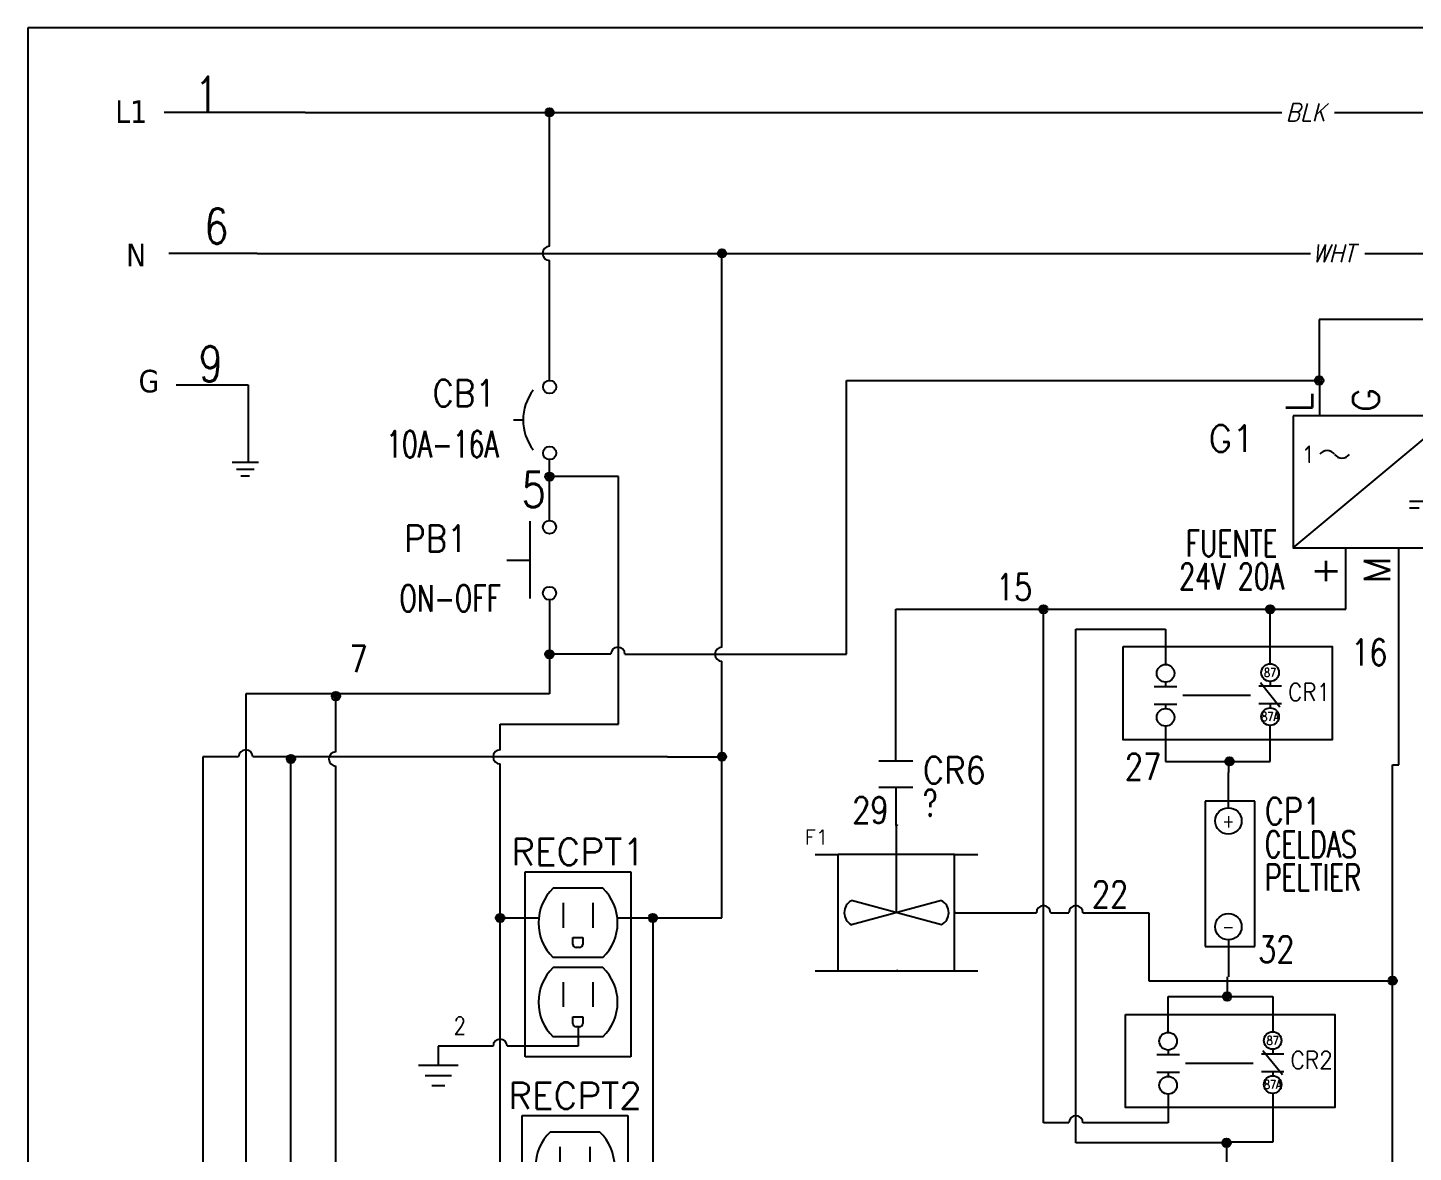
# Model space of a CAD drawing. Header units: millimetres. Extents: x 123.5 to 144.3, y 105.4 to 121.6.
# Drawn here: x 123.51 to 133.33, y 113.61 to 121.59 of the extents above; entities that cross this region are included whole.
import ezdxf
from ezdxf.enums import TextEntityAlignment as Align

# ---------------------------------------------------------------- set-up
doc = ezdxf.new("R2010")
doc.units = ezdxf.units.MM
doc.linetypes.add('HIDDEN2', pattern=[0.1875, 0.125, -0.0625])
for name, color, linetype in [('BLK_12AWG', 7, 'Continuous'), ('DESC', 250, 'Continuous'), ('LINK', 9, 'Continuous'), ('MISC', 7, 'Continuous'), ('SYMS', 7, 'Continuous'), ('TAGS', 250, 'Continuous'), ('TERMS', 250, 'Continuous'), ('WIREFIXED', 7, 'Continuous'), ('WIRES', 7, 'Continuous'), ('XREFCHILD', 134, 'Continuous')]:
    doc.layers.add(name, color=color, linetype=linetype)
doc.layers.add('WIRENO', color=7, linetype='Continuous', true_color=0x000000)
doc.styles.get("Standard").update_dxf_attribs({"font": 'tahoma.ttf'})
doc.styles.add('WD', font='romans.shx')
doc.styles.add('WD_IEC', font='isocp2.shx', dxfattribs={"width": 0.9, "height": 4})

# ---------------------------------------------------------------- blocks, each defined once
blk = doc.blocks.new('VGND2')
for p, q in [((0.09375, 0), (-0.09375, 0)), ((-0.0625, -0.046875), (0.0625, -0.046875)), ((-0.03125, -0.09375), (0.03125, -0.09375))]:
    blk.add_line(p, q)
at = {"style": 'WD', "flags": 1}
blk.add_attdef('X2TERM01', (0, 0), '', height=0.01, dxfattribs=at)
blk = doc.blocks.new('HT0_LGENERIC')
at = {"style": 'WD', "oblique": 15, "width": 0.9}
blk.add_attdef('COLOR', text='', height=0.125, dxfattribs=at).set_placement((0, 0), align=Align.MIDDLE_CENTER)
at = {"color": 7, "style": 'WD'}
for tag, p in [('X4_TINY_DOT_DONT_REMOVE', (-0.125, 0)), ('X1_TINY_DOT_DONT_REMOVE', (0.125, 0))]:
    blk.add_attdef(tag, p, '', height=0.0001, dxfattribs=at)
at = {"style": 'WD', "flags": 1}
for tag, p in [('X4TERM01', (-0.125, 0)), ('X1TERM01', (0.125, 0))]:
    blk.add_attdef(tag, p, '', height=0.01, dxfattribs=at)
blk = doc.blocks.new('VCB1')
at = {"linetype": 'HIDDEN2'}
blk.add_line((-0.1712, 0), (-0.125, 0), dxfattribs=at)
for centre in [(0, 0.1562), (0, -0.1562)]:
    blk.add_circle(centre, 0.0312)
blk.add_arc((0.1094, 0), 0.2344, 143.1301, 216.8699)
at = {"style": 'WD'}
for tag, p, width in [('INST', (0.2188, 0.3883), 0.7), ('LOC', (0.2188, 0.2188), 0.7), ('TAG1', (0.1269, 0.0644), 0.9), ('XREF', (0.1287, -0.09), 0.7), ('DESC1', (0.1287, -0.242), 0.7), ('DESC2', (0.1287, -0.3893), 0.7)]:
    blk.add_attdef(tag, p, '', height=0.125, dxfattribs=dict(at, width=width))
at = {"linetype": 'Continuous', "style": 'WD'}
for tag, height, flags, p in [('TERM01', 0.125, 8, (-0.055, 0.2066)), ('CAT', 0.01, 9, (-0.1421, -0.0731)), ('MFG', 0.01, 9, (-0.1421, -0.0881))]:
    blk.add_attdef(tag, text='', height=height, dxfattribs=dict(at, flags=flags)).set_placement(p, align=Align.RIGHT)
at = {"color": 7, "style": 'WD', "flags": 1}
for tag, p in [('X2TERM01', (0, 0.1875)), ('X8TERM02', (0, -0.1875))]:
    blk.add_attdef(tag, p, '', height=0.0125, dxfattribs=at)
at = {"style": 'WD', "width": 0.7}
blk.add_attdef('RATING1', text='', height=0.125, dxfattribs=at).set_placement((-0.1875, 0.0625), align=Align.RIGHT)
at = {"color": 7, "style": 'WD'}
for tag, p in [('X4LINK', (-0.25, 0)), ('X1LINK', (0, 0))]:
    blk.add_attdef(tag, p, '', height=0.01, dxfattribs=at)
at = {"style": 'WD', "flags": 9}
for tag, p in [('FAMILY', (-0.1421, -0.0365)), ('CONTACT', (-0.1288, -0.1291))]:
    blk.add_attdef(tag, text='', height=0.01, dxfattribs=at).set_placement(p, align=Align.RIGHT)
at = {"linetype": 'Continuous', "style": 'WD', "flags": 9}
blk.add_attdef('ASSYCODE', text='', height=0.01, dxfattribs=at).set_placement((-0.1533, -0.1061), align=Align.CENTER)
at = {"linetype": 'Continuous', "style": 'WD', "flags": 8}
blk.add_attdef('TERM02', text='', height=0.125, dxfattribs=at).set_placement((-0.0407, -0.2134), align=Align.TOP_RIGHT)
blk = doc.blocks.new('VPB11')
for p, q in [((-0.0938, 0.1849), (-0.0938, -0.1801)), ((-0.2022, 0), (-0.0938, 0))]:
    blk.add_line(p, q)
for centre in [(0, 0.1562), (0, -0.1562)]:
    blk.add_circle(centre, 0.0312)
at = {"style": 'WD'}
for tag, p, width in [('INST', (0.1269, 0.3902), 0.7), ('LOC', (0.1269, 0.2206), 0.7), ('TAG1', (0.1269, 0.0644), 0.9), ('XREF', (0.1287, -0.09), 0.7), ('DESC1', (0.1287, -0.242), 0.7), ('DESC2', (0.1287, -0.3982), 0.7)]:
    blk.add_attdef(tag, p, '', height=0.125, dxfattribs=dict(at, width=width))
at = {"linetype": 'Continuous', "style": 'WD'}
for tag, height, flags, p in [('TERM01', 0.125, 8, (-0.055, 0.2223)), ('CAT', 0.01, 9, (-0.1421, -0.0731)), ('MFG', 0.01, 9, (-0.1421, -0.0881))]:
    blk.add_attdef(tag, text='', height=height, dxfattribs=dict(at, flags=flags)).set_placement(p, align=Align.RIGHT)
at = {"color": 7, "style": 'WD', "flags": 1}
for tag, p in [('X2TERM01', (0, 0.1875)), ('X8TERM02', (0, -0.1875))]:
    blk.add_attdef(tag, p, '', height=0.0125, dxfattribs=at)
at = {"color": 7, "style": 'WD'}
for tag, p in [('X4LINK', (-0.2656, 0)), ('X1LINK', (0, 0))]:
    blk.add_attdef(tag, p, '', height=0.01, dxfattribs=at)
at = {"style": 'WD'}
for tag, flags, p in [('CONTACT', 1, (-0.1421, -0.0531)), ('FAMILY', 9, (-0.1421, -0.0365))]:
    blk.add_attdef(tag, text='', height=0.01, dxfattribs=dict(at, flags=flags)).set_placement(p, align=Align.RIGHT)
at = {"linetype": 'Continuous', "style": 'WD', "flags": 9}
blk.add_attdef('ASSYCODE', text='', height=0.01, dxfattribs=at).set_placement((-0.1551, -0.1064), align=Align.CENTER)
at = {"linetype": 'Continuous', "style": 'WD', "flags": 8}
blk.add_attdef('TERM02', text='', height=0.125, dxfattribs=at).set_placement((-0.0407, -0.2291), align=Align.TOP_RIGHT)
blk = doc.blocks.new('WDDOT')
for radius in [0.03, 0.0187, 0.00929]:
    blk.add_circle((0, 0), radius)
blk = doc.blocks.new('WD_WNV')
at = {"style": 'WD', "flags": 1}
for tag, p in [('W01USER', (-0.0625, 0.0938)), ('W02USER', (-0.0625, 0.0859)), ('W03USER', (-0.0625, 0.0781)), ('W04USER', (-0.0625, 0.0703)), ('W05USER', (-0.0625, 0.0625)), ('W06USER', (-0.0625, 0.0547)), ('W07USER', (-0.0625, 0.0469)), ('W08USER', (-0.0625, 0.0391)), ('W09USER', (-0.0625, 0.0312)), ('W10USER', (-0.0625, 0.0234))]:
    blk.add_attdef(tag, text='', height=0.005, dxfattribs=at).set_placement(p, align=Align.CENTER)
at = {"linetype": 'Continuous', "style": 'WD', "width": 0.8}
blk.add_attdef('WIRENO', text='', height=0.125, dxfattribs=at).set_placement((-0.05, 0), align=Align.MIDDLE_RIGHT)
blk = doc.blocks.new('VPW1_1PH')
for p, q in [((-0.125, -0.625), (0.625, 0)), ((0.4252, -0.4038), (0.5503, -0.4038)), ((0.4252, -0.4351), (0.4721, -0.4351)), ((0.5503, -0.4351), (0.5034, -0.4351))]:
    blk.add_line(p, q)
blk.add_lwpolyline([(-0.125, 0), (-0.125, -0.625), (0.625, -0.625), (0.625, 0)], close=True)
for centre, start, end in [((0.0364, -0.2089), 36.8699, 143.1301), ((0.1064, -0.1564), 216.8699, 323.1301)]:
    blk.add_arc(centre, 0.0438, start, end)
at = {"style": 'WD_IEC'}
blk.add_text('1', height=0.084, dxfattribs=at).set_placement((-0.0336, -0.1826), align=Align.MIDDLE_RIGHT)
at = {"linetype": 'Continuous', "style": 'WD', "flags": 8}
for tag, p in [('TERM02', (0.2098, 0.7277)), ('TERM03', (0.46, 0.7275)), ('TERM01', (-0.04, 0.6858)), ('TERM04', (0.085, -0.665)), ('TERM05', (0.335, -0.665))]:
    blk.add_attdef(tag, text='', height=0.125, rotation=90, dxfattribs=at).set_placement(p, align=Align.RIGHT)
at = {"style": 'WD', "width": 0.7}
for tag, p in [('INST', (-0.4155, 0.1687)), ('LOC', (-0.4155, -0.0009)), ('RATING1', (-0.4155, -0.3401)), ('XREF', (-0.4155, -0.5097)), ('DESC1', (-0.4155, -0.666)), ('DESC2', (-0.4155, -0.8222)), ('DESC3', (-0.4155, -0.9766))]:
    blk.add_attdef(tag, text='', height=0.125, dxfattribs=at).set_placement(p, align=Align.CENTER)
at = {"style": 'WD'}
for tag, p, height, flags in [('X2TERM01', (0, 0), 0.0125, 1), ('X2TERM02', (0.25, 0), 0.0125, 1), ('X2TERM03', (0.5, 0), 0.0125, 1), ('FAMILY', (0.6836, -0.525), 0.01, 9), ('X8TERM04', (0.125, -0.625), 0.0125, 1), ('X8TERM05', (0.375, -0.625), 0.0125, 1)]:
    blk.add_attdef(tag, p, '', height=height, dxfattribs=dict(at, flags=flags))
blk.add_attdef('TAG1', text='', height=0.125, dxfattribs=at).set_placement((-0.4155, -0.1705), align=Align.CENTER)
at = {"linetype": 'Continuous', "style": 'WD', "flags": 9}
for tag, p in [('CAT', (0.7108, -0.0659)), ('MFG', (0.7089, -0.0854)), ('ASSYCODE', (0.7089, -0.606))]:
    blk.add_attdef(tag, text='', height=0.01, dxfattribs=at).set_placement(p, align=Align.CENTER)
blk = doc.blocks.new('VCR21T')
at = {"linetype": 'Continuous'}
for p, q in [((-0.08, 0.0625), (0.08, 0.0625)), ((-0.08, -0.0625), (0.08, -0.0625))]:
    blk.add_line(p, q, dxfattribs=at)
for p, q in [((0, 0.0938), (0, 0.0625)), ((0, -0.0625), (0, -0.0938))]:
    blk.add_line(p, q)
for centre in [(0, 0.1562), (0, -0.1562)]:
    blk.add_circle(centre, 0.0625)
at = {"style": 'WD'}
for tag, p, width in [('INST', (0.125, 0.3258), 0.7), ('LOC', (0.125, 0.1562), 0.7), ('TAG2', (0.1269, -0.045), 0.9), ('XREF', (0.1287, -0.1994), 0.7), ('DESC1', (0.1287, -0.3514), 0.7), ('DESC2', (0.1287, -0.4987), 0.7), ('DESC3', (0.1287, -0.646), 0.7)]:
    blk.add_attdef(tag, p, '', height=0.125, dxfattribs=dict(at, width=width))
for tag, p, height, flags in [('X2TERM01', (0, 0.2188), 0.0125, 1), ('FAMILY', (-0.1808, 0.0031), 0.01, 9), ('CONTACT', (-0.1808, -0.0135), 0.01, 1), ('X8TERM02', (0, -0.2188), 0.0125, 1)]:
    blk.add_attdef(tag, p, '', height=height, dxfattribs=dict(at, flags=flags))
at = {"linetype": 'Continuous', "style": 'WD', "width": 0.8, "flags": 8}
for tag, p in [('TERM01', (0, 0.1562)), ('TERM02', (0, -0.1562))]:
    blk.add_attdef(tag, text='', height=0.0625, dxfattribs=at).set_placement(p, align=Align.MIDDLE_CENTER)
at = {"color": 7, "style": 'WD'}
for tag, p in [('X4LINK', (-0.1406, 0)), ('X1LINK', (0.125, 0))]:
    blk.add_attdef(tag, p, '', height=0.01, dxfattribs=at)
blk = doc.blocks.new('VCR22T')
at = {"linetype": 'Continuous'}
for p, q in [((-0.08, 0.0625), (0.08, 0.0625)), ((-0.0687, 0.0859), (0.0687, -0.0859)), ((-0.08, -0.0625), (0.08, -0.0625))]:
    blk.add_line(p, q, dxfattribs=at)
for p, q in [((0, 0.0938), (0, 0.0625)), ((0, -0.0625), (0, -0.0938))]:
    blk.add_line(p, q)
for centre in [(0, 0.1562), (0, -0.1562)]:
    blk.add_circle(centre, 0.0625)
at = {"style": 'WD'}
for tag, p, width in [('INST', (0.125, 0.3258), 0.7), ('LOC', (0.125, 0.1562), 0.7), ('TAG2', (0.1269, -0.045), 0.9), ('XREF', (0.1287, -0.1994), 0.7), ('DESC1', (0.1287, -0.3514), 0.7), ('DESC2', (0.1287, -0.4987), 0.7), ('DESC3', (0.1287, -0.646), 0.7)]:
    blk.add_attdef(tag, p, '', height=0.125, dxfattribs=dict(at, width=width))
for tag, p, height, flags in [('X2TERM01', (0, 0.2188), 0.0125, 1), ('FAMILY', (-0.1808, 0.0031), 0.01, 9), ('CONTACT', (-0.1808, -0.0135), 0.01, 1), ('X8TERM02', (0, -0.2188), 0.0125, 1)]:
    blk.add_attdef(tag, p, '', height=height, dxfattribs=dict(at, flags=flags))
at = {"linetype": 'Continuous', "style": 'WD', "width": 0.8, "flags": 8}
for tag, p in [('TERM01', (0, 0.1562)), ('TERM02', (0, -0.1562))]:
    blk.add_attdef(tag, text='', height=0.0625, dxfattribs=at).set_placement(p, align=Align.MIDDLE_CENTER)
at = {"color": 7, "style": 'WD'}
for tag, p in [('X4LINK', (-0.1406, 0)), ('X1LINK', (0.125, 0))]:
    blk.add_attdef(tag, p, '', height=0.01, dxfattribs=at)
blk = doc.blocks.new('VDV1T6')
for p, q in [((-0.1094, 0.3438), (-0.1094, -0.3438)), ((0.125, 0.3438), (-0.1094, 0.3438)), ((0.125, -0.3438), (0.125, 0.3438)), ((-0.1094, -0.3438), (0.125, -0.3438))]:
    blk.add_line(p, q)
for centre in [(0, 0.25), (0, -0.25)]:
    blk.add_circle(centre, 0.0625)
at = {"style": 'WD'}
for tag, p, width in [('INST', (0.1774, 0.5595), 0.7), ('LOC', (0.1774, 0.3899), 0.7), ('TAG1', (0.1719, 0.2336), 0.8), ('DESC1', (0.1719, 0.0774), 0.7), ('DESC2', (0.1719, -0.0789), 0.7), ('RATING1', (0.1875, -0.2351), 0.7), ('RATING2', (0.1875, -0.3914), 0.7), ('XREF', (0.1719, -0.5476), 0.7)]:
    blk.add_attdef(tag, p, '', height=0.125, dxfattribs=dict(at, width=width))
at = {"linetype": 'Continuous', "style": 'WD', "width": 0.8, "flags": 8}
for tag, p in [('TERM02', (0, 0.25)), ('TERM01', (0, -0.25))]:
    blk.add_attdef(tag, text='', height=0.0625, dxfattribs=at).set_placement(p, align=Align.MIDDLE)
at = {"style": 'WD', "flags": 1}
for tag, p in [('X4TERM02', (-0.0625, 0.25)), ('X2TERM02', (0, 0.3125)), ('X1TERM02', (0.0625, 0.25)), ('X4TERM01', (-0.0625, -0.25)), ('X1TERM01', (0.0625, -0.25)), ('X8TERM01', (0, -0.3125))]:
    blk.add_attdef(tag, p, '', height=0.0125, dxfattribs=at)
at = {"style": 'WD', "flags": 9}
blk.add_attdef('FAMILY', text='', height=0.01, dxfattribs=at).set_placement((0.1978, -0.0646), align=Align.CENTER)
at = {"linetype": 'Continuous', "style": 'WD', "flags": 9}
blk.add_attdef('ASSYCODE', text='', height=0.01, dxfattribs=at).set_placement((0.2031, -0.1094), align=Align.CENTER)
at = {"linetype": 'Continuous', "style": 'WD', "flags": 1}
for tag, p in [('MFG', (0.2031, -0.0939)), ('CAT', (0.2031, -0.0751))]:
    blk.add_attdef(tag, text='', height=0.01, dxfattribs=at).set_placement(p, align=Align.MIDDLE)
blk = doc.blocks.new('VM1_AXIAL_FLOW_FAN1')
for p, q in [((0, 0), (0, 0.75)), ((-0.7, 0.5), (-0.5, 0.5)), ((-0.5, -0.5), (-0.5, 0.5)), ((0.5, 0.5), (-0.5, 0.5)), ((0.5, -0.5), (0.5, 0.5)), ((0.5, 0.5), (0.7, 0.5)), ((0.386, -0.104), (-0.386, 0.104)), ((0.386, 0.104), (-0.386, -0.104)), ((-0.7, -0.5), (-0.5, -0.5)), ((-0.5, -0.5), (0.5, -0.5)), ((0.5, -0.5), (0.7, -0.5))]:
    blk.add_line(p, q)
for centre, start, end in [((-0.333, 0), 117.1247, 242.8753), ((0.333, 0), 297.1247, 62.8753)]:
    blk.add_arc(centre, 0.116, start, end)
at = {"style": 'WD'}
for tag, height, p in [('INST', 0.125, (-0.585, 0.957)), ('LOC', 0.125, (-0.588, 0.777)), ('TAG1', 0.125, (-0.585, 0.586)), ('TERM01', 0.0625, (-0.51, 0.016))]:
    blk.add_attdef(tag, text='', height=height, dxfattribs=at).set_placement(p, align=Align.RIGHT)
for tag, p, height in [('X2TERM04', (0, 0.75), 0.005), ('TERM04', (0.009, 0.76), 0.0625), ('X4TERM01', (-0.5, 0), 0.01), ('X1TERM03', (0.5, 0), 0.005), ('TERM03', (0.511, 0.012), 0.0625), ('RATING1', (0.82, -0.261), 0.125), ('DESC1', (0.82, -0.477), 0.125), ('X8TERM02', (0, -0.5), 0.005), ('TERM02', (0.002, -0.573), 0.0625), ('DESC2', (0.82, -0.661), 0.125), ('DESC3', (0.82, -0.851), 0.125), ('WDTAGALT', (0.827, -1.032), 0.125)]:
    blk.add_attdef(tag, p, '', height=height, dxfattribs=at)
blk.add_attdef('XREF', text='', height=0.0625, rotation=0.0625, dxfattribs=at).set_placement((0.743, 0.595), align=Align.TOP_CENTER)
at = {"style": 'WD', "flags": 1}
for tag, p in [('FAMILY', (-0.659, -0.3)), ('CAT', (-0.659, -0.345)), ('MFG', (-0.657, -0.376)), ('WDTYPE', (-0.644, -0.442)), ('ASSYCODE', (-0.629, -0.405))]:
    blk.add_attdef(tag, text='', height=0.01, dxfattribs=at).set_placement(p, align=Align.CENTER)
blk = doc.blocks.new('VCR21')
at = {"linetype": 'Continuous'}
for p, q in [((-0.08, 0.0625), (0.08, 0.0625)), ((-0.08, -0.0625), (0.08, -0.0625))]:
    blk.add_line(p, q, dxfattribs=at)
at = {"style": 'WD'}
for tag, p, width in [('INST', (0.125, 0.279), 0.7), ('LOC', (0.125, 0.1094), 0.7), ('TAG2', (0.1269, -0.045), 0.9), ('XREF', (0.1287, -0.1994), 0.7), ('DESC1', (0.1287, -0.3514), 0.7), ('DESC2', (0.1287, -0.4987), 0.7), ('DESC3', (0.1287, -0.646), 0.7)]:
    blk.add_attdef(tag, p, '', height=0.125, dxfattribs=dict(at, width=width))
at = {"linetype": 'Continuous', "style": 'WD', "width": 0.9, "flags": 8}
blk.add_attdef('TERM01', text='', height=0.125, dxfattribs=at).set_placement((-0.0312, 0.125), align=Align.RIGHT)
at = {"color": 7, "style": 'WD', "flags": 1}
for tag, p in [('X2TERM01', (0, 0.0625)), ('X8TERM02', (0, -0.0625))]:
    blk.add_attdef(tag, p, '', height=0.0125, dxfattribs=at)
at = {"style": 'WD'}
for tag, p, flags in [('FAMILY', (-0.1808, 0.0031), 9), ('CONTACT', (-0.1808, -0.0135), 1)]:
    blk.add_attdef(tag, p, '', height=0.01, dxfattribs=dict(at, flags=flags))
at = {"color": 7, "style": 'WD'}
for tag, p in [('X4LINK', (-0.1406, 0)), ('X1LINK', (0.125, 0))]:
    blk.add_attdef(tag, p, '', height=0.01, dxfattribs=at)
at = {"linetype": 'Continuous', "style": 'WD', "width": 0.9, "flags": 8}
blk.add_attdef('TERM02', text='', height=0.125, dxfattribs=at).set_placement((-0.0312, -0.125), align=Align.TOP_RIGHT)
blk = doc.blocks.new('WD_WNH')
at = {"linetype": 'Continuous', "style": 'WD', "width": 0.8}
blk.add_attdef('WIRENO', text='', height=0.125, dxfattribs=at).set_placement((0, 0.0625), align=Align.CENTER)
at = {"style": 'WD', "flags": 1}
for tag, p in [('W01USER', (0, 0.0781)), ('W02USER', (0, 0.0703)), ('W03USER', (0, 0.0625)), ('W04USER', (0, 0.0547)), ('W05USER', (0, 0.0469)), ('W06USER', (0, 0.0391)), ('W07USER', (0, 0.0312)), ('W08USER', (0, 0.0234)), ('W09USER', (0, 0.0156)), ('W10USER', (0, 0.0078))]:
    blk.add_attdef(tag, text='', height=0.005, dxfattribs=at).set_placement(p, align=Align.CENTER)
blk = doc.blocks.new('HCN1RDUP')
for p, q in [((-0.25, 0.2188), (0.25, 0.2188)), ((-0.25, -0.6562), (-0.25, 0.2188)), ((0.25, 0.2188), (0.25, -0.6562)), ((0.117, 0.1404), (-0.117, 0.1404)), ((-0.0711, 0.071), (-0.0711, -0.0461)), ((0.0695, 0.071), (0.0695, -0.0461)), ((-0.0242, -0.093), (0.0226, -0.093)), ((-0.0242, -0.1249), (-0.0242, -0.093)), ((0.0226, -0.093), (0.0226, -0.1249)), ((0.117, -0.1872), (-0.117, -0.1872)), ((0.0076, -0.1399), (-0.0092, -0.1399)), ((0.117, -0.2346), (-0.117, -0.2346)), ((-0.0711, -0.304), (-0.0711, -0.4211)), ((0.0695, -0.304), (0.0695, -0.4211)), ((-0.0242, -0.468), (0.0226, -0.468)), ((-0.0242, -0.4999), (-0.0242, -0.468)), ((0.0076, -0.5149), (-0.0092, -0.5149)), ((0.0226, -0.468), (0.0226, -0.4999)), ((0.117, -0.5622), (-0.117, -0.5622)), ((0.25, -0.6562), (-0.25, -0.6562))]:
    blk.add_line(p, q)
for centre, radius, start, end in [((0.039, -0.0234), 0.2262, 133.60282, 226.39718), ((-0.039, -0.0234), 0.2262, 313.60282, 46.39718), ((-0.0092, -0.1249), 0.015, 180, 270), ((0.0076, -0.1249), 0.015, 270, 0), ((0.039, -0.3984), 0.2262, 133.60282, 226.39718), ((-0.039, -0.3984), 0.2262, 313.60282, 46.39718), ((-0.0092, -0.4999), 0.015, 180, 270), ((0.0076, -0.4999), 0.015, 270, 0)]:
    blk.add_arc(centre, radius, start, end)
at = {"style": 'WD'}
for tag, width, p in [('INST', 0.7, (0, 1.0446)), ('LOC', 0.7, (0, 0.875)), ('DESC1', 0.7, (0, 0.7187)), ('DESC2', 0.7, (0, 0.5625)), ('RATING1', 0.9, (0, 0.4062))]:
    blk.add_attdef(tag, text='', height=0.125, dxfattribs=dict(at, width=width)).set_placement(p, align=Align.CENTER)
blk.add_attdef('TAG1', text='', height=0.125, dxfattribs=at).set_placement((0, 0.25), align=Align.CENTER)
for tag, p, height, flags in [('FAMILY', (0.2047, 0.1523), 0.01, 9), ('X4TERM01', (-0.1875, 0), 0.0125, 1), ('X1TERM02', (0.1875, 0), 0.0125, 1), ('X8TERM03', (0.0003, -0.1404), 0.0125, 1), ('X4TERM04', (-0.1875, -0.375), 0.0125, 1), ('X1TERM05', (0.1875, -0.375), 0.0125, 1), ('X8TERM06', (0.0003, -0.5154), 0.0125, 1)]:
    blk.add_attdef(tag, p, '', height=height, dxfattribs=dict(at, flags=flags))
at = {"linetype": 'Continuous', "style": 'WD', "flags": 9}
for tag, p in [('ASSYCODE', (0.23, 0.0714)), ('MFG', (0.2278, 0.0887)), ('CAT', (0.2297, 0.1082))]:
    blk.add_attdef(tag, text='', height=0.01, dxfattribs=at).set_placement(p, align=Align.CENTER)
at = {"linetype": 'Continuous', "style": 'WD', "flags": 8}
for tag, p in [('TERM01', (-0.2812, -0.0158)), ('TERM04', (-0.2812, -0.3907))]:
    blk.add_attdef(tag, text='', height=0.125, dxfattribs=at).set_placement(p, align=Align.TOP_RIGHT)
for tag, p in [('TERM02', (0.2812, -0.0158)), ('TERM05', (0.2812, -0.3907)), ('TERM06', (0.0802, -0.5866))]:
    blk.add_attdef(tag, text='', height=0.125, dxfattribs=at).set_placement(p, align=Align.TOP_LEFT)

msp = doc.modelspace()

# ---------------------------------------------------------------- linework, layer by layer
at = {"color": 7, "linetype": 'Continuous'}
for p, q in [((144.2555, 121.5905), (123.5055, 121.5905)), ((123.5055, 121.5905), (123.5055, 105.4055))]:
    msp.add_line(p, q, dxfattribs=at)
at = {"layer": 'BLK_12AWG'}
for p, q in [((125.4737, 120.9901), (125.0987, 120.9901)), ((125.4737, 120.9901), (125.7226, 120.9901)), ((125.7226, 120.9901), (132.3992, 120.99)), ((127.2067, 120.0399), (127.2067, 120.99)), ((132.7738, 120.99), (142.7932, 120.99)), ((125.5079, 119.9899), (125.8424, 119.9899)), ((125.7911, 119.9899), (132.6038, 119.99)), ((128.4292, 117.1966), (128.4292, 119.9899)), ((132.9891, 119.99), (142.7932, 119.99)), ((127.2067, 119.0896), (127.2067, 119.9399)), ((128.4292, 115.2764), (128.4292, 117.0966)), ((127.9395, 115.2764), (128.4292, 115.2764))]:
    msp.add_line(p, q, dxfattribs=at)
for centre in [(127.2067, 119.9899), (128.4292, 117.1466)]:
    msp.add_arc(centre, 0.05, 90, 270, dxfattribs=at)
at = {"layer": 'DESC'}
for points in [[(131.273, 117.2008), (132.7568, 117.2008), (132.7568, 116.5405), (131.273, 116.5405)], [(131.291, 114.5912), (132.7748, 114.5912), (132.7748, 113.9309), (131.291, 113.9309)]]:
    msp.add_lwpolyline(points, close=True, dxfattribs=at)
at = {"layer": 'LINK'}
for points in [[(131.6983, 116.8566), (132.1783, 116.8566)], [(131.7163, 114.247), (132.1963, 114.247)]]:
    msp.add_lwpolyline(points, dxfattribs=at)
at = {"layer": 'WIRES'}
for p, q in [((125.0987, 120.9901), (124.4733, 120.9901)), ((125.1329, 119.9899), (124.5075, 119.9899)), ((125.1329, 119.9899), (125.5079, 119.9899)), ((135.5157, 119.5215), (132.6645, 119.5215)), ((132.6645, 119.5215), (132.6645, 119.0886)), ((124.5586, 119.0568), (125.0687, 119.0568)), ((125.0687, 119.0568), (125.0687, 118.5065)), ((129.3116, 117.1466), (129.3116, 119.0886)), ((129.3116, 119.0886), (132.6662, 119.0886)), ((132.6662, 119.0886), (132.6662, 118.8386)), ((127.2061, 118.0944), (127.2061, 118.5271)), ((127.6958, 118.4063), (127.2061, 118.4063)), ((127.6958, 116.6513), (127.6958, 118.4063)), ((132.8537, 117.4655), (132.8537, 117.9011)), ((133.2287, 116.3625), (133.2287, 117.9011)), ((127.2061, 117.5319), (127.2061, 116.8648)), ((129.662, 116.3917), (129.662, 117.4655)), ((129.662, 117.4655), (130.7087, 117.4655)), ((130.7087, 113.8234), (130.7087, 117.4655)), ((130.7087, 117.4655), (132.3165, 117.4655)), ((132.3165, 117.0791), (132.3165, 117.4655)), ((132.3165, 117.4655), (132.8537, 117.4655)), ((130.9386, 113.6816), (130.9386, 117.3243)), ((130.9386, 117.3243), (131.5751, 117.3243)), ((131.5751, 117.3243), (131.5751, 117.0743)), ((127.6408, 117.1466), (127.2061, 117.1466)), ((127.7408, 117.1466), (129.3116, 117.1466)), ((127.2061, 116.8648), (125.0515, 116.8648)), ((125.0515, 116.8648), (125.0515, 109.0283)), ((125.6916, 116.4539), (125.6916, 116.8498)), ((126.8558, 116.4689), (126.8558, 116.6513)), ((126.8558, 116.6513), (127.6958, 116.6513)), ((131.5751, 116.6368), (131.5751, 116.3868)), ((132.3165, 116.3868), (132.3165, 116.6416)), ((124.7466, 116.4189), (124.7466, 108.9783)), ((125.0015, 116.4189), (124.7466, 116.4189)), ((128.042, 116.4189), (125.1015, 116.4189)), ((125.3726, 112.2683), (125.3726, 116.4039)), ((125.6916, 112.7683), (125.6916, 116.3539)), ((126.8558, 115.2764), (126.8558, 116.3689)), ((128.042, 116.4202), (128.4292, 116.4202)), ((131.5751, 116.3868), (132.3165, 116.3868)), ((132.0231, 116.308), (132.0231, 116.3868)), ((133.1852, 113.4862), (133.1852, 116.3625)), ((133.1852, 116.3625), (133.2287, 116.3625)), ((132.0205, 116.058), (132.0205, 116.308)), ((129.662, 116.2042), (129.662, 115.9325)), ((126.8558, 113.5469), (126.8558, 115.2764)), ((126.8558, 115.2764), (127.127, 115.2764)), ((127.6895, 115.2764), (127.9395, 115.2764)), ((127.9395, 115.2764), (127.9395, 113.5469)), ((130.0791, 115.3137), (130.6587, 115.3137)), ((130.7587, 115.3137), (130.8886, 115.3137)), ((130.9886, 115.3137), (131.4568, 115.3137)), ((131.4568, 115.3137), (131.4568, 114.8309)), ((132.0205, 115.1205), (132.0205, 114.8578)), ((131.4568, 114.8309), (133.1852, 114.8309)), ((132.0121, 114.8578), (132.0121, 114.7195)), ((131.5931, 114.4647), (131.5931, 114.7195)), ((131.5931, 114.7195), (132.3345, 114.7195)), ((132.3345, 114.7195), (132.3345, 114.4695)), ((127.4087, 114.5033), (127.4087, 114.3664)), ((126.8058, 114.3664), (126.4173, 114.3664)), ((126.4173, 114.3664), (126.4173, 114.2295)), ((127.4087, 114.3664), (126.9058, 114.3664)), ((131.5931, 114.0272), (131.5931, 113.8234)), ((132.3345, 114.032), (132.3345, 113.687)), ((130.8886, 113.8234), (130.7087, 113.8234)), ((131.5931, 113.8234), (130.9886, 113.8234)), ((132.0068, 113.6816), (130.9386, 113.6816)), ((132.3345, 113.687), (132.0068, 113.687)), ((132.0068, 113.6816), (132.0068, 113.248))]:
    msp.add_line(p, q, dxfattribs=at)
for centre, start, end in [((127.6908, 117.1466), 0, 180), ((125.0515, 116.4189), 0, 180), ((125.6916, 116.4039), 90, 270), ((126.8558, 116.4189), 90, 270), ((130.7087, 115.3137), 0, 180), ((130.9386, 115.3137), 0, 180), ((126.8558, 114.3664), 0, 180), ((130.9386, 113.8234), 0, 180)]:
    msp.add_arc(centre, 0.05, start, end, dxfattribs=at)

# ---------------------------------------------------------------- block references
at = {"layer": 'SYMS'}
for name, p in [('WDDOT', (127.2067, 120.99)), ('WDDOT', (128.4292, 119.9899)), ('WDDOT', (132.6645, 119.0886)), ('VGND2', (125.0483, 118.5065)), ('WDDOT', (127.2061, 118.4063)), ('WDDOT', (130.7087, 117.4655)), ('WDDOT', (132.3165, 117.4655)), ('WDDOT', (127.2061, 117.1466)), ('VCR21T', (131.5751, 116.8555)), ('WDDOT', (125.6916, 116.8498)), ('WDDOT', (128.4292, 116.4202)), ('WDDOT', (125.3726, 116.4039)), ('WDDOT', (132.0283, 116.3868)), ('WDDOT', (126.8558, 115.2764)), ('WDDOT', (127.9395, 115.2764)), ('WDDOT', (133.1852, 114.8309)), ('WDDOT', (132.0111, 114.7195)), ('VCR21T', (131.5931, 114.2459)), ('WDDOT', (132.0068, 113.6816))]:
    msp.add_blockref(name, p, dxfattribs=at)
ref = msp.add_blockref('HT0_LGENERIC', (132.5697, 120.99), dxfattribs=at)
ref.add_attrib('X1_TINY_DOT_DONT_REMOVE', '.', (132.7738, 120.99), dxfattribs={"layer": 'MISC', "color": 7, "height": 0.0001, "style": 'WD'})
ref.add_attrib('X4_TINY_DOT_DONT_REMOVE', '.', (132.3992, 120.99), dxfattribs={"layer": 'MISC', "color": 7, "height": 0.0001, "style": 'WD'})
ref.add_attrib('COLOR', 'BLK', dxfattribs={"layer": 'MISC', "height": 0.125, "style": 'WD', "oblique": 15, "width": 0.9}).set_placement((132.5697, 120.99), align=Align.MIDDLE_CENTER)
ref = msp.add_blockref('HT0_LGENERIC', (132.7663, 119.99), dxfattribs=at)
ref.add_attrib('X1_TINY_DOT_DONT_REMOVE', '.', (132.9891, 119.99), dxfattribs={"layer": 'MISC', "color": 7, "height": 0.0001, "style": 'WD'})
ref.add_attrib('X4_TINY_DOT_DONT_REMOVE', '.', (132.6038, 119.99), dxfattribs={"layer": 'MISC', "color": 7, "height": 0.0001, "style": 'WD'})
ref.add_attrib('COLOR', 'WHT', dxfattribs={"layer": 'MISC', "height": 0.125, "style": 'WD', "oblique": 15, "width": 0.9}).set_placement((132.7663, 119.99), align=Align.MIDDLE_CENTER)
ref = msp.add_blockref('VCB1', (127.2067, 118.8083), dxfattribs=dict(at, xscale=1.5, yscale=1.5, zscale=1.5))
ref.add_attrib('DESC1', '10A-16A', (126.0469, 118.5432), dxfattribs={"layer": 'DESC', "height": 0.1875, "style": 'WD', "width": 0.7})
ref.add_attrib('TAG1', 'CB1', (126.3755, 118.9049), dxfattribs={"layer": 'TAGS', "height": 0.1875, "style": 'WD', "width": 0.9})
ref = msp.add_blockref('VPW1_1PH', (132.6662, 118.8386), dxfattribs=dict(at, xscale=1.5, yscale=1.5, zscale=1.5))
ref.add_attrib('DESC1', 'FUENTE', dxfattribs={"layer": 'DESC', "height": 0.1875, "style": 'WD', "width": 0.7}).set_placement((132.043, 117.8396), align=Align.CENTER)
ref.add_attrib('DESC2', '24V 20A', dxfattribs={"layer": 'DESC', "height": 0.1875, "style": 'WD', "width": 0.7}).set_placement((132.043, 117.6053), align=Align.CENTER)
ref.add_attrib('TAG1', 'G1', dxfattribs={"layer": 'TAGS', "height": 0.1875, "style": 'WD'}).set_placement((132.043, 118.5828), align=Align.CENTER)
ref.add_attrib('TERM03', 'N', dxfattribs={"layer": 'TERMS', "linetype": 'Continuous', "height": 0.1875, "rotation": 90, "style": 'WD', "flags": 8}).set_placement((133.6309, 119.0598), align=Align.RIGHT)
ref.add_attrib('TERM02', 'G', dxfattribs={"layer": 'TERMS', "linetype": 'Continuous', "height": 0.1875, "rotation": 90, "style": 'WD', "flags": 8}).set_placement((133.0894, 119.0341), align=Align.RIGHT)
ref.add_attrib('TERM01', 'L', dxfattribs={"layer": 'TERMS', "linetype": 'Continuous', "height": 0.1875, "rotation": 90, "style": 'WD', "flags": 8}).set_placement((132.6164, 119.0008), align=Align.RIGHT)
ref.add_attrib('TERM05', 'M', dxfattribs={"layer": 'TERMS', "linetype": 'Continuous', "height": 0.1875, "rotation": 90, "style": 'WD', "flags": 8}).set_placement((133.1687, 117.8411), align=Align.RIGHT)
ref.add_attrib('TERM04', '+', dxfattribs={"layer": 'TERMS', "linetype": 'Continuous', "height": 0.1875, "rotation": 90, "style": 'WD', "flags": 8}).set_placement((132.7937, 117.8411), align=Align.RIGHT)
ref = msp.add_blockref('VPB11', (127.2061, 117.8132), dxfattribs=dict(at, xscale=1.5, yscale=1.5, zscale=1.5))
ref.add_attrib('DESC1', 'ON-OFF', (126.1414, 117.4502), dxfattribs={"layer": 'DESC', "height": 0.1875, "style": 'WD', "width": 0.7})
ref.add_attrib('TAG1', 'PB1', (126.1754, 117.8741), dxfattribs={"layer": 'TAGS', "height": 0.1875, "style": 'WD', "width": 0.9})
ref = msp.add_blockref('VCR22T', (132.3165, 116.8604), dxfattribs=at)
ref.add_attrib('TAG2', 'CR1', (132.4434, 116.8154), dxfattribs={"layer": 'TAGS', "height": 0.125, "style": 'WD', "width": 0.9})
ref.add_attrib('TERM02', '87A', dxfattribs={"layer": 'TERMS', "linetype": 'Continuous', "height": 0.0625, "style": 'WD', "width": 0.8, "flags": 8}).set_placement((132.3165, 116.7041), align=Align.MIDDLE_CENTER)
ref.add_attrib('TERM01', '87', dxfattribs={"layer": 'TERMS', "linetype": 'Continuous', "height": 0.0625, "style": 'WD', "width": 0.8, "flags": 8}).set_placement((132.3165, 117.0166), align=Align.MIDDLE_CENTER)
ref = msp.add_blockref('VCR21', (129.662, 116.2979), dxfattribs=dict(at, xscale=1.5, yscale=1.5, zscale=1.5))
ref.add_attrib('XREF', '?', (129.8551, 115.9988), dxfattribs={"layer": 'XREFCHILD', "height": 0.1875, "style": 'WD', "width": 0.7})
ref.add_attrib('TAG2', 'CR6', (129.8524, 116.2304), dxfattribs={"layer": 'TAGS', "height": 0.1875, "style": 'WD', "width": 0.9})
ref = msp.add_blockref('VDV1T6', (132.0205, 115.5893), dxfattribs=dict(at, xscale=1.5, yscale=1.5, zscale=1.5))
ref.add_attrib('DESC1', 'CELDAS', (132.2783, 115.7053), dxfattribs={"layer": 'DESC', "height": 0.1875, "style": 'WD', "width": 0.7})
ref.add_attrib('DESC2', 'PELTIER', (132.2783, 115.471), dxfattribs={"layer": 'DESC', "height": 0.1875, "style": 'WD', "width": 0.7})
ref.add_attrib('TERM02', '+', dxfattribs={"layer": 'TERMS', "linetype": 'Continuous', "height": 0.0938, "style": 'WD', "width": 0.8, "flags": 8}).set_placement((132.0205, 115.9643), align=Align.MIDDLE)
ref.add_attrib('TERM01', '-', dxfattribs={"layer": 'TERMS', "linetype": 'Continuous', "height": 0.0938, "style": 'WD', "width": 0.8, "flags": 8}).set_placement((132.0205, 115.2143), align=Align.MIDDLE)
ref.add_attrib('TAG1', 'CP1', (132.2783, 115.9397), dxfattribs={"layer": 'TAGS', "height": 0.1875, "style": 'WD', "width": 0.8})
ref = msp.add_blockref('VM1_AXIAL_FLOW_FAN1', (129.6666, 115.3137), dxfattribs=dict(at, xscale=0.8250000000000001, yscale=0.8250000000000001, zscale=0.8250000000000001))
ref.add_attrib('X1TERM03', '16', (130.0791, 115.3137), dxfattribs={"layer": 'MISC', "height": 0.00413, "style": 'WD'})
ref.add_attrib('X8TERM02', '35', (129.6666, 114.9012), dxfattribs={"layer": 'MISC', "height": 0.00413, "style": 'WD'})
ref.add_attrib('X2TERM04', '29', (129.6666, 115.9325), dxfattribs={"layer": 'MISC', "height": 0.00413, "style": 'WD'})
ref.add_attrib('TAG1', 'F1', dxfattribs={"layer": 'TAGS', "height": 0.10312, "style": 'WD'}).set_placement((129.1835, 115.7973), align=Align.RIGHT)
ref = msp.add_blockref('HCN1RDUP', (127.4083, 115.2764), dxfattribs=dict(at, xscale=1.5, yscale=1.5, zscale=1.5))
ref.add_attrib('TAG1', 'RECPT1', dxfattribs={"layer": 'TAGS', "height": 0.1875, "style": 'WD'}).set_placement((127.4083, 115.6514), align=Align.CENTER)
ref = msp.add_blockref('VCR22T', (132.3345, 114.2508), dxfattribs=at)
ref.add_attrib('TAG2', 'CR2', (132.4615, 114.2058), dxfattribs={"layer": 'TAGS', "height": 0.125, "style": 'WD', "width": 0.9})
ref.add_attrib('TERM02', '87A', dxfattribs={"layer": 'TERMS', "linetype": 'Continuous', "height": 0.0625, "style": 'WD', "width": 0.8, "flags": 8}).set_placement((132.3345, 114.0945), align=Align.MIDDLE_CENTER)
ref.add_attrib('TERM01', '87', dxfattribs={"layer": 'TERMS', "linetype": 'Continuous', "height": 0.0625, "style": 'WD', "width": 0.8, "flags": 8}).set_placement((132.3345, 114.407), align=Align.MIDDLE_CENTER)
at = {"layer": 'SYMS', "xscale": 1.5, "yscale": 1.5, "zscale": 1.5}
msp.add_blockref('VGND2', (126.4173, 114.2295), dxfattribs=at)
at = {"layer": 'SYMS'}
ref = msp.add_blockref('HCN1RDUP', (127.387, 113.5469), dxfattribs=dict(at, xscale=1.5, yscale=1.5, zscale=1.5))
ref.add_attrib('TAG1', 'RECPT2', dxfattribs={"layer": 'TAGS', "height": 0.1875, "style": 'WD'}).set_placement((127.387, 113.9219), align=Align.CENTER)
at = {"layer": 'WIREFIXED'}
ref = msp.add_blockref('WD_WNH', (124.775, 120.8671), dxfattribs=dict(at, xscale=2, yscale=2, zscale=2))
ref.add_attrib('WIRENOF', '1', dxfattribs={"linetype": 'Continuous', "height": 0.25, "style": 'WD', "width": 0.8}).set_placement((124.775, 120.9921), align=Align.CENTER)
ref = msp.add_blockref('WD_WNH', (124.8435, 119.9325), dxfattribs=dict(at, xscale=2, yscale=2, zscale=2))
ref.add_attrib('WIRENOF', '6', dxfattribs={"linetype": 'Continuous', "height": 0.25, "style": 'WD', "width": 0.8}).set_placement((124.8435, 120.0575), align=Align.CENTER)
ref = msp.add_blockref('WD_WNH', (124.8033, 118.9566), dxfattribs=dict(at, xscale=2, yscale=2, zscale=2))
ref.add_attrib('WIRENOF', '9', dxfattribs={"linetype": 'Continuous', "height": 0.25, "style": 'WD', "width": 0.8}).set_placement((124.8033, 119.0816), align=Align.CENTER)
ref = msp.add_blockref('WD_WNV', (127.2802, 118.3144), dxfattribs=dict(at, xscale=2, yscale=2, zscale=2))
ref.add_attrib('WIRENOF', '5', dxfattribs={"linetype": 'Continuous', "height": 0.25, "style": 'WD', "width": 0.8}).set_placement((127.1802, 118.3144), align=Align.MIDDLE_RIGHT)
ref = msp.add_blockref('WD_WNV', (130.7045, 117.6232), dxfattribs=dict(at, xscale=1.5, yscale=1.5, zscale=1.5))
ref.add_attrib('WIRENOF', '15', dxfattribs={"linetype": 'Continuous', "height": 0.1875, "style": 'WD', "width": 0.8}).set_placement((130.6295, 117.6232), align=Align.MIDDLE_RIGHT)
ref = msp.add_blockref('WD_WNV', (133.2235, 117.1605), dxfattribs=dict(at, xscale=1.5, yscale=1.5, zscale=1.5))
ref.add_attrib('WIRENOF', '16', dxfattribs={"linetype": 'Continuous', "height": 0.1875, "style": 'WD', "width": 0.8}).set_placement((133.1485, 117.1605), align=Align.MIDDLE_RIGHT)
ref = msp.add_blockref('WD_WNH', (125.8517, 116.9268), dxfattribs=dict(at, xscale=1.5, yscale=1.5, zscale=1.5))
ref.add_attrib('WIRENOF', '7', dxfattribs={"linetype": 'Continuous', "height": 0.1875, "style": 'WD', "width": 0.8}).set_placement((125.8517, 117.0206), align=Align.CENTER)
ref = msp.add_blockref('WD_WNV', (131.6184, 116.3492), dxfattribs=dict(at, xscale=1.5, yscale=1.5, zscale=1.5))
ref.add_attrib('WIRENOF', '27', dxfattribs={"linetype": 'Continuous', "height": 0.1875, "style": 'WD', "width": 0.8}).set_placement((131.5434, 116.3492), align=Align.MIDDLE_RIGHT)
ref = msp.add_blockref('WD_WNV', (129.6852, 116.0416), dxfattribs=dict(at, xscale=1.5, yscale=1.5, zscale=1.5))
ref.add_attrib('WIRENOF', '29', dxfattribs={"linetype": 'Continuous', "height": 0.1875, "style": 'WD', "width": 0.8}).set_placement((129.6102, 116.0416), align=Align.MIDDLE_RIGHT)
ref = msp.add_blockref('WD_WNV', (131.3847, 115.4443), dxfattribs=dict(at, xscale=1.5, yscale=1.5, zscale=1.5))
ref.add_attrib('WIRENOF', '22', dxfattribs={"linetype": 'Continuous', "height": 0.1875, "style": 'WD', "width": 0.8}).set_placement((131.3097, 115.4443), align=Align.MIDDLE_RIGHT)
ref = msp.add_blockref('WD_WNV', (132.5636, 115.0543), dxfattribs=dict(at, xscale=1.5, yscale=1.5, zscale=1.5))
ref.add_attrib('WIRENOF', '32', dxfattribs={"linetype": 'Continuous', "height": 0.1875, "style": 'WD', "width": 0.8}).set_placement((132.4886, 115.0543), align=Align.MIDDLE_RIGHT)
at = {"layer": 'WIRENO'}
ref = msp.add_blockref('WD_WNV', (126.663, 114.7617), dxfattribs=at)
ref.add_attrib('WIRENO', '2', dxfattribs={"linetype": 'Continuous', "height": 0.125, "style": 'WD', "width": 0.8}).set_placement((126.613, 114.5117), align=Align.MIDDLE_RIGHT)

# ---------------------------------------------------------------- texts
at = {"char_height": 0.16, "attachment_point": 1}
for s, insert in [('L1', (124.1264, 121.075)), ('N', (124.2034, 120.0591)), ('G', (124.2917, 119.1638))]:
    msp.add_mtext_dynamic_manual_height_columns(s, width=0.371937, gutter_width=0.05, heights=[0], dxfattribs=dict(at, insert=insert))

doc.saveas('drawing.dxf')
